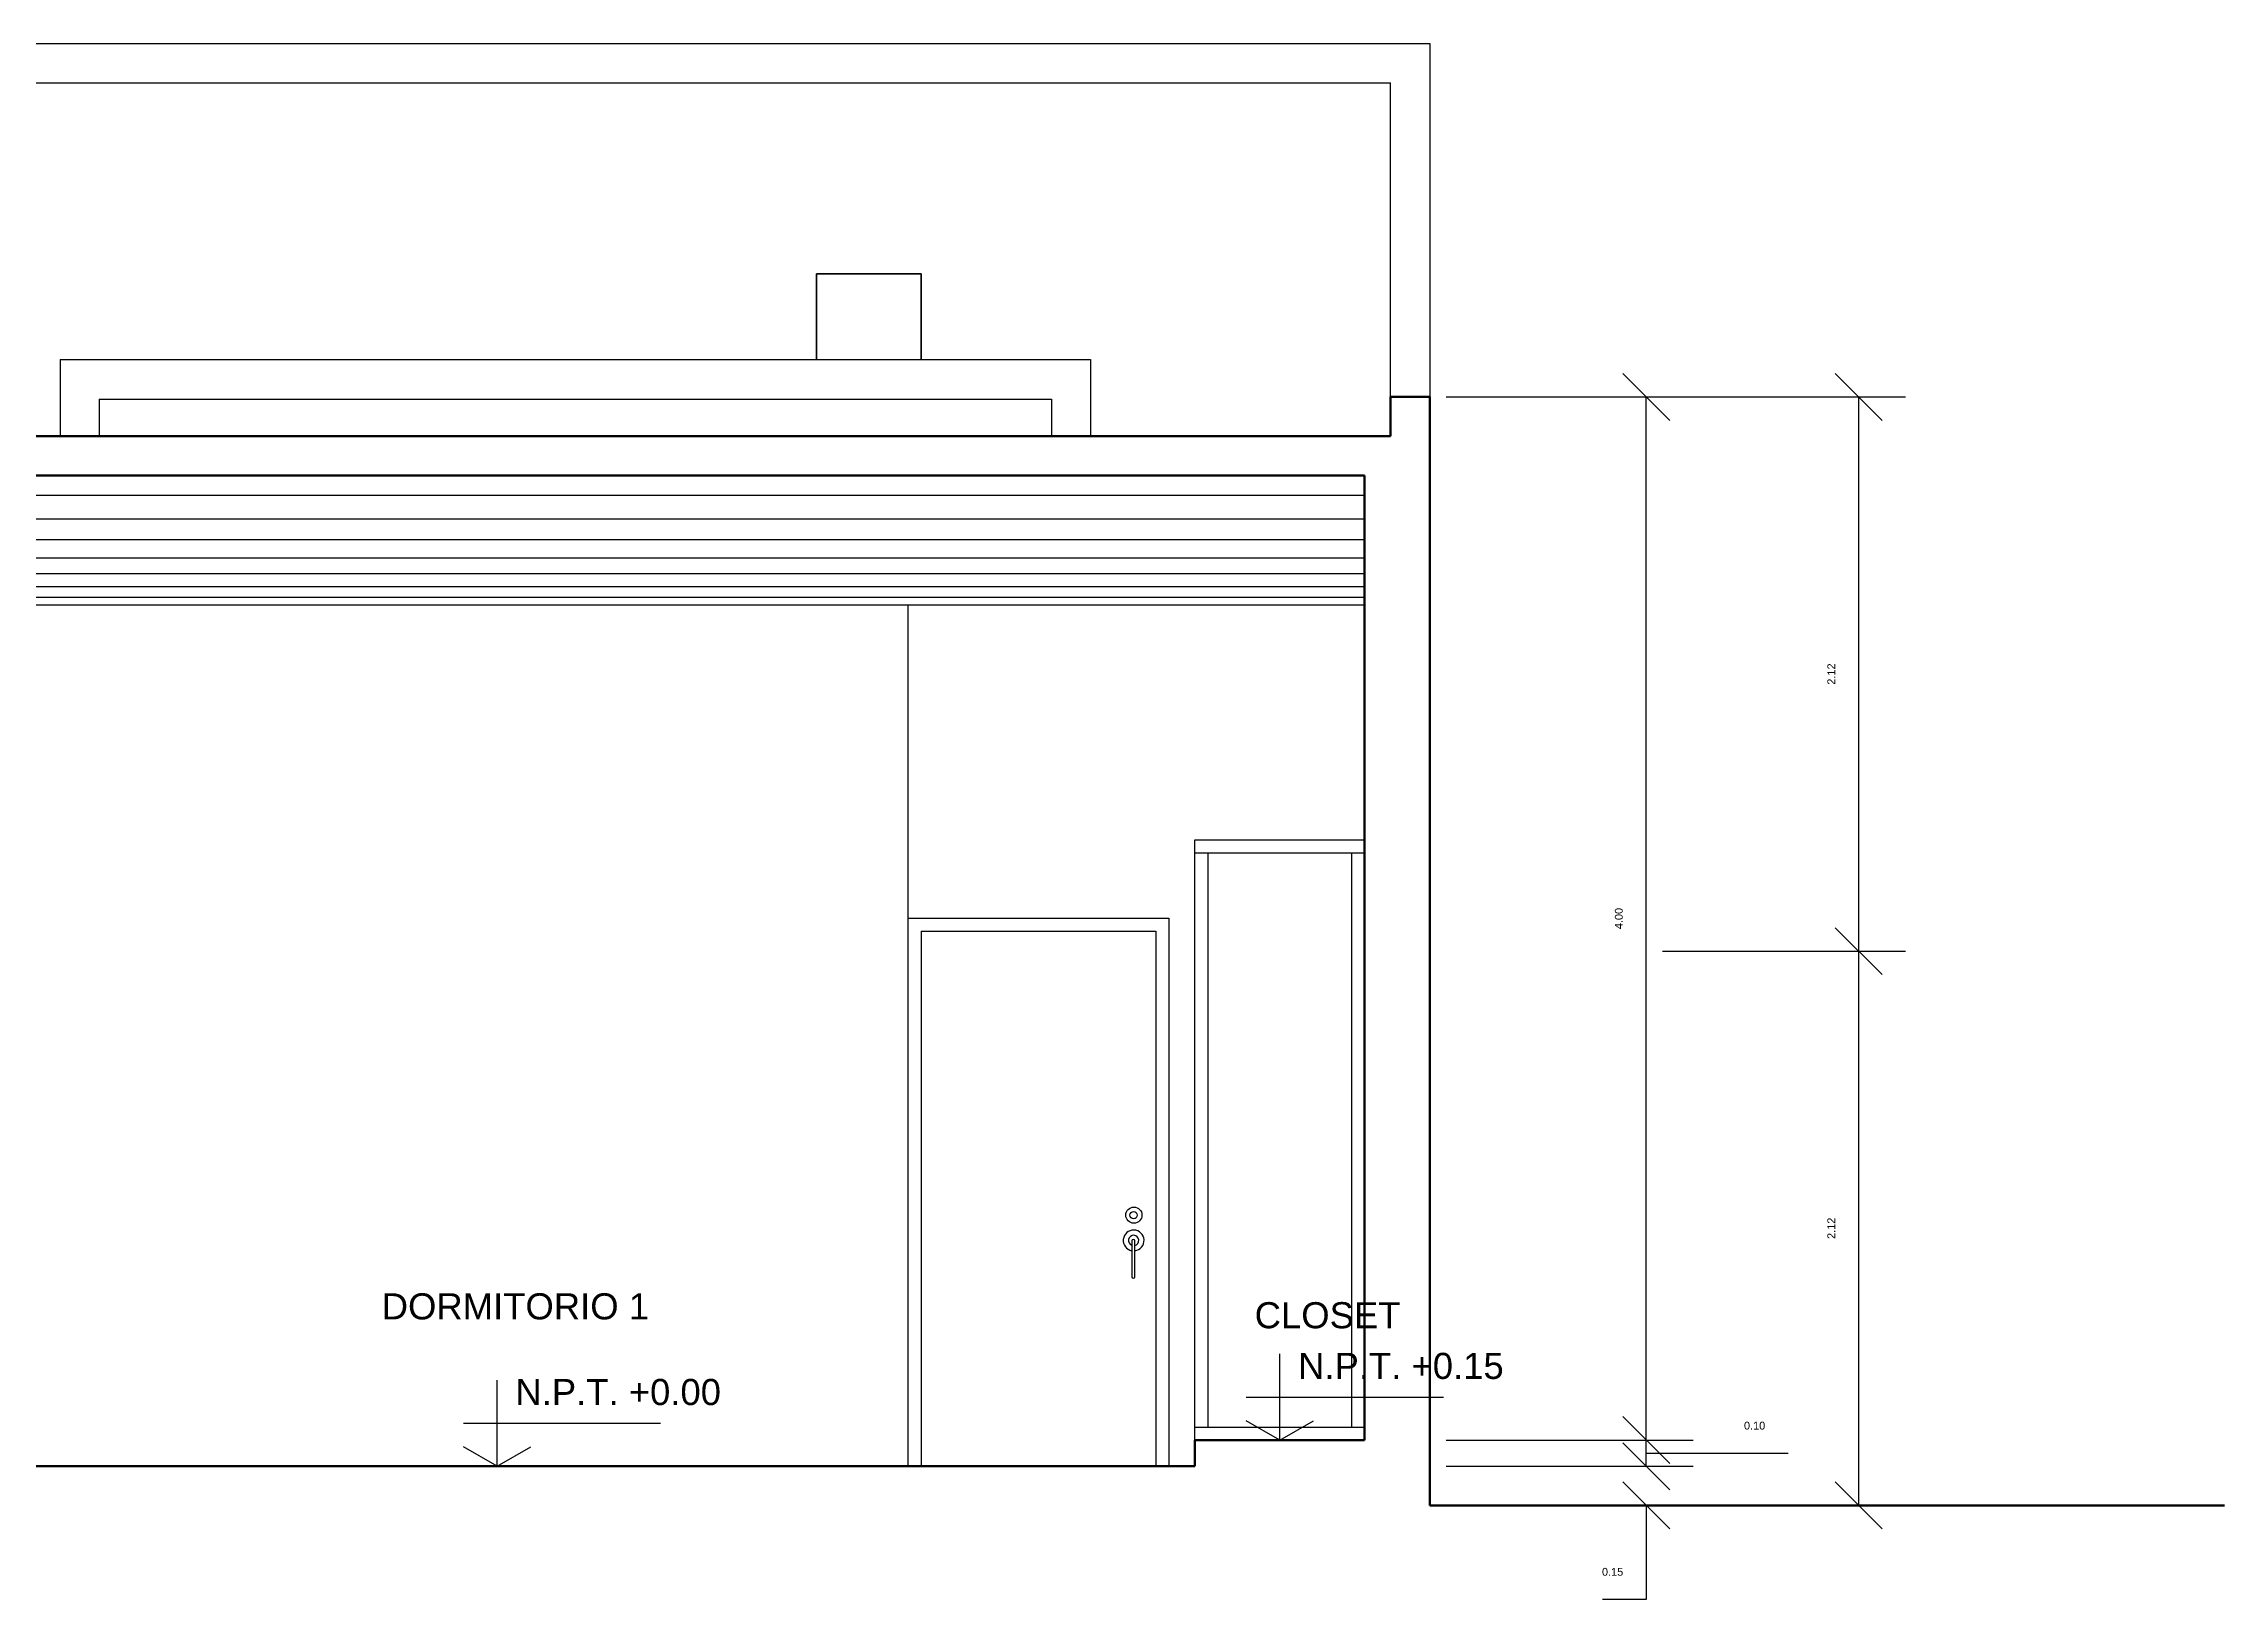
# Model space of a CAD drawing. Header units: millimetres. Extents: x 1110 to 1214, y 1038 to 1099.
# Drawn here: x 1200.29 to 1208.64, y 1042.1 to 1048.06 of the extents above; entities that cross this region are included whole.
import ezdxf

# ---------------------------------------------------------------- set-up
doc = ezdxf.new("R2010")
doc.units = ezdxf.units.MM
for name, color, linetype in [('DOOR', 33, 'Continuous'), ('MUEBLES', 253, 'Continuous'), ('PUERTAS', 35, 'Continuous')]:
    doc.layers.add(name, color=color, linetype=linetype)
for name, color, linetype, lineweight in [('ELEVACIONES', 140, 'Continuous', 30), ('muros', 150, 'Continuous', 70), ('texto de titulo', 7, 'Continuous', 40)]:
    doc.layers.add(name, color=color, linetype=linetype, lineweight=lineweight)
doc.styles.add('Annotative', font='arial.ttf')
doc.styles.add('DESCRIPCION', font='arial.ttf', dxfattribs={"height": 0.1})
doc.styles.get("Standard").update_dxf_attribs({"font": 'arial.ttf'})
doc.dimstyles.get("Standard").update_dxf_attribs({"dimtxt": 0.03, "dimasz": 0.18, "dimexe": 0.18, "dimexo": 0.0625, "dimgap": 0.09, "dimtad": 1, "dimtoh": 1, "dimzin": 0, "dimdsep": 46, "dimtxsty": 'Annotative', "dimblk": 'OBLIQUE', "dimcen": 0.09, "dimadec": 0, "dimazin": 0, "dimtfac": 1, "dimtofl": 0, "dimtmove": 0, "dimatfit": 3, "dimldrblk": 'OBLIQUE', "dimfxl": 1, "dimtolj": 1, "dimtzin": 0, "dimarcsym": 0})

# ---------------------------------------------------------------- blocks, each defined once
blk = doc.blocks.new('A$C5B13684F')
for p, q in [((0.1289, 0), (0.1289, 0.3302)), ((0, 0.1651), (0.756, 0.1651))]:
    blk.add_line(p, q)
at = {"lineweight": 30}
for q in [(0, 0.0744), (0.2579, 0.0744)]:
    blk.add_line((0.1289, 0), q, dxfattribs=at)
at = {"insert": (0.1992, 0.3344), "char_height": 0.1, "attachment_point": 1, "style": 'DESCRIPCION'}
blk.add_mtext_dynamic_manual_height_columns('N.P.T. +0.00', width=0.784102, gutter_width=0.5, heights=[0], dxfattribs=at)
blk = doc.blocks.new('A$C630719DE')
at = {"layer": 'PUERTAS'}
for p, q in [((0.0326, 0.143), (0.0326, 0.006)), ((0.0446, 0.006), (0.0446, 0.143))]:
    blk.add_line(p, q, dxfattribs=at)
for centre, radius in [((0.0406, 0.242), 0.031), ((0.0396, 0.2417), 0.014)]:
    blk.add_circle(centre, radius, dxfattribs=at)
for centre, radius, start, end in [((0.0396, 0.145), 0.0398, 277.21483, 259.87326), ((0.0396, 0.145), 0.0198, 284.61789, 249.30947), ((0.0386, 0.143), 0.006, 0, 180), ((0.0386, 0.006), 0.006, 180, 0)]:
    blk.add_arc(centre, radius, start, end, dxfattribs=at)
blk = doc.blocks.new('*D37')
at = {"color": 0, "lineweight": -2}
for p, q in [((1205.6613, 1042.7103), (1206.6086, 1042.7103)), ((1206.4286, 1042.6103), (1206.4286, 1042.7103)), ((1206.4286, 1042.6603), (1206.7149, 1042.6603)), ((1206.7149, 1042.6603), (1206.9727, 1042.6603)), ((1205.6613, 1042.6103), (1206.6086, 1042.6103))]:
    blk.add_line(p, q, dxfattribs=at)
at = {"layer": 'Defpoints', "color": 0}
for p in [(1205.5988, 1042.7103), (1206.4286, 1042.7103), (1205.5988, 1042.6103)]:
    blk.add_point(p, dxfattribs=at)
at = {"color": 0, "insert": (1206.8438, 1042.7656), "char_height": 0.03, "attachment_point": 5, "style": 'Annotative'}
blk.add_mtext('\\A1;0.10', dxfattribs=at)
blk = doc.blocks.new('_Oblique')
at = {"color": 0, "linetype": 'ByBlock', "lineweight": -2}
blk.add_line((-0.5, -0.5), (0.5, 0.5), dxfattribs=at)
blk = doc.blocks.new('*D38')
at = {"color": 0, "lineweight": -2}
for p, q in [((1205.6613, 1046.7067), (1206.6086, 1046.7067)), ((1206.4286, 1042.7103), (1206.4286, 1046.7067)), ((1205.7238, 1042.7103), (1206.6086, 1042.7103))]:
    blk.add_line(p, q, dxfattribs=at)
at = {"layer": 'Defpoints', "color": 0}
for p in [(1205.5988, 1046.7067), (1206.4286, 1046.7067), (1205.6613, 1042.7103)]:
    blk.add_point(p, dxfattribs=at)
at = {"color": 0, "lineweight": -2, "xscale": 0.18, "yscale": 0.18, "zscale": 0.18}
for p, rotation in [((1206.4286, 1046.7067), 90), ((1206.4286, 1042.7103), 270)]:
    blk.add_blockref('_Oblique', p, dxfattribs=dict(at, rotation=rotation))
at = {"color": 0, "insert": (1206.3233, 1044.7085), "char_height": 0.03, "attachment_point": 5, "rotation": 90, "style": 'Annotative'}
blk.add_mtext('\\A1;4.00', dxfattribs=at)
blk = doc.blocks.new('*D39')
at = {"color": 0, "lineweight": -2}
for p, q in [((1206.4911, 1044.5835), (1207.4227, 1044.5835)), ((1207.2427, 1042.4603), (1207.2427, 1044.5835)), ((1206.4911, 1042.4603), (1207.4227, 1042.4603))]:
    blk.add_line(p, q, dxfattribs=at)
at = {"layer": 'Defpoints', "color": 0}
for p in [(1206.4286, 1044.5835), (1207.2427, 1044.5835), (1206.4286, 1042.4603)]:
    blk.add_point(p, dxfattribs=at)
at = {"color": 0, "lineweight": -2, "xscale": 0.18, "yscale": 0.18, "zscale": 0.18}
for p, rotation in [((1207.2427, 1044.5835), 90), ((1207.2427, 1042.4603), 270)]:
    blk.add_blockref('_Oblique', p, dxfattribs=dict(at, rotation=rotation))
at = {"color": 0, "insert": (1207.1377, 1043.5219), "char_height": 0.03, "attachment_point": 5, "rotation": 90, "style": 'Annotative'}
blk.add_mtext('\\A1;2.12', dxfattribs=at)
blk = doc.blocks.new('*D40')
at = {"color": 0, "lineweight": -2}
for p, q in [((1206.4911, 1046.7067), (1207.4227, 1046.7067)), ((1207.2427, 1044.5835), (1207.2427, 1046.7067)), ((1206.4911, 1044.5835), (1207.4227, 1044.5835))]:
    blk.add_line(p, q, dxfattribs=at)
at = {"layer": 'Defpoints', "color": 0}
for p in [(1206.4286, 1046.7067), (1207.2427, 1046.7067), (1206.4286, 1044.5835)]:
    blk.add_point(p, dxfattribs=at)
at = {"color": 0, "lineweight": -2, "xscale": 0.18, "yscale": 0.18, "zscale": 0.18}
for p, rotation in [((1207.2427, 1046.7067), 90), ((1207.2427, 1044.5835), 270)]:
    blk.add_blockref('_Oblique', p, dxfattribs=dict(at, rotation=rotation))
at = {"color": 0, "insert": (1207.1377, 1045.6451), "char_height": 0.03, "attachment_point": 5, "rotation": 90, "style": 'Annotative'}
blk.add_mtext('\\A1;2.12', dxfattribs=at)
blk = doc.blocks.new('*D165')
at = {"color": 0, "lineweight": -2}
for p, q in [((1206.4286, 1042.6103), (1206.4286, 1042.7903)), ((1205.6613, 1042.6103), (1206.6086, 1042.6103)), ((1205.6613, 1042.4603), (1206.6086, 1042.4603)), ((1206.4286, 1042.4603), (1206.4286, 1042.1003)), ((1206.4286, 1042.1003), (1206.2605, 1042.1003))]:
    blk.add_line(p, q, dxfattribs=at)
at = {"layer": 'Defpoints', "color": 0}
for p in [(1205.5988, 1042.6103), (1205.5988, 1042.4603), (1206.4286, 1042.4603)]:
    blk.add_point(p, dxfattribs=at)
at = {"color": 0, "lineweight": -2, "xscale": 0.18, "yscale": 0.18, "zscale": 0.18}
for p, rotation in [((1206.4286, 1042.6103), 270), ((1206.4286, 1042.4603), 90)]:
    blk.add_blockref('_Oblique', p, dxfattribs=dict(at, rotation=rotation))
at = {"color": 0, "insert": (1206.2995, 1042.2056), "char_height": 0.03, "attachment_point": 5, "style": 'Annotative'}
blk.add_mtext('\\A1;0.15', dxfattribs=at)

msp = doc.modelspace()

# ---------------------------------------------------------------- linework, layer by layer
at = {"color": 0}
for p, q in [((1200.3488, 1046.8503), (1200.3488, 1046.556)), ((1200.3488, 1046.8503), (1204.2988, 1046.8503)), ((1204.2988, 1046.8503), (1204.2988, 1046.556)), ((1200.4988, 1046.698), (1204.1488, 1046.698)), ((1200.4988, 1046.698), (1200.4988, 1046.556)), ((1204.1488, 1046.698), (1204.1488, 1046.556)), ((1203.5988, 1045.9103), (1203.5988, 1042.6103)), ((1204.6988, 1045.0103), (1205.3488, 1045.0103)), ((1204.6988, 1042.7103), (1204.6988, 1045.0103)), ((1204.6988, 1044.9603), (1205.3488, 1044.9603)), ((1204.7488, 1042.7603), (1204.7488, 1044.9603)), ((1205.2988, 1044.9603), (1205.2988, 1042.7603)), ((1204.6988, 1042.7603), (1205.3488, 1042.7603))]:
    msp.add_line(p, q, dxfattribs=at)
at = {"color": 1}
for p, q in [((1199.3488, 1046.3303), (1205.3488, 1046.3303)), ((1199.3488, 1046.2403), (1205.3488, 1046.2403)), ((1199.3488, 1046.1603), (1205.3488, 1046.1603)), ((1199.3488, 1046.0903), (1205.3488, 1046.0903)), ((1199.3488, 1046.0303), (1205.3488, 1046.0303)), ((1199.3488, 1045.9803), (1205.3488, 1045.9803)), ((1199.3488, 1045.9403), (1205.3488, 1045.9403)), ((1199.3488, 1045.9103), (1205.3488, 1045.9103))]:
    msp.add_line(p, q, dxfattribs=at)
for p, q in [((1205.0238, 1042.7103), (1205.0238, 1043.0404)), ((1204.8949, 1042.8754), (1205.6509, 1042.8754))]:
    msp.add_line(p, q)
at = {"lineweight": 30}
for q in [(1204.8949, 1042.7847), (1205.1527, 1042.7847)]:
    msp.add_line((1205.0238, 1042.7103), q, dxfattribs=at)
at = {"lineweight": 100}
for p, q in [((1199.3488, 1042.6103), (1204.6988, 1042.6103)), ((1205.5988, 1042.4603), (1208.6444, 1042.4603))]:
    msp.add_line(p, q, dxfattribs=at)
at = {"layer": 'ELEVACIONES', "lineweight": 35}
for p, q in [((1203.2488, 1047.1789), (1203.6488, 1047.1789)), ((1203.2488, 1047.1789), (1203.2488, 1046.8503)), ((1203.6488, 1047.1789), (1203.6488, 1046.8503))]:
    msp.add_line(p, q, dxfattribs=at)
at = {"layer": 'MUEBLES'}
for p, q in [((1199.0988, 1048.0603), (1205.5988, 1048.0603)), ((1205.5988, 1048.0603), (1205.5988, 1046.7067)), ((1199.2488, 1047.9103), (1205.4488, 1047.9103)), ((1205.4488, 1046.7067), (1205.4488, 1047.9103)), ((1203.5988, 1044.7103), (1204.5988, 1044.7103)), ((1203.6488, 1044.6603), (1203.6488, 1042.6103)), ((1203.6488, 1044.6603), (1204.5488, 1044.6603)), ((1204.5488, 1044.6603), (1204.5488, 1042.6103)), ((1204.5988, 1044.7103), (1204.5988, 1042.6103))]:
    msp.add_line(p, q, dxfattribs=at)
at = {"layer": 'muros', "color": 5}
for p, q in [((1205.4488, 1046.7067), (1205.5988, 1046.7067)), ((1205.4488, 1046.7067), (1205.4488, 1046.556)), ((1205.5988, 1046.7067), (1205.5988, 1042.4603)), ((1199.2488, 1046.556), (1205.4488, 1046.556)), ((1199.3488, 1046.4053), (1205.3488, 1046.4053)), ((1205.3488, 1046.4053), (1205.3488, 1042.7103)), ((1204.6988, 1042.7103), (1204.6988, 1042.6103)), ((1204.6988, 1042.7103), (1205.3488, 1042.7103))]:
    msp.add_line(p, q, dxfattribs=at)

# ---------------------------------------------------------------- block references
at = {"color": 4}
msp.add_blockref('A$C5B13684F', (1201.8949, 1042.6103), dxfattribs=at)
at = {"layer": 'DOOR'}
msp.add_blockref('A$C630719DE', (1204.4241, 1043.3303), dxfattribs=at)

# ---------------------------------------------------------------- texts
at = {"insert": (1205.0941, 1043.0447), "char_height": 0.1, "attachment_point": 1, "style": 'DESCRIPCION'}
msp.add_mtext_dynamic_manual_height_columns('N.P.T. +0.15', width=0.784102, gutter_width=0.5, heights=[0], dxfattribs=at)
at = {"layer": 'texto de titulo', "char_height": 0.1, "attachment_point": 1}
for s, insert in [('DORMITORIO 1', (1201.5818, 1043.2729)), ('CLOSET', (1204.9276, 1043.2388))]:
    msp.add_mtext_dynamic_manual_height_columns(s, width=1.016346, gutter_width=0.5, heights=[0], dxfattribs=dict(at, insert=insert))

# ---------------------------------------------------------------- dimensions: what is measured, and where the dimension line sits
at = {"color": 0}
for base, p1, p2, picture, middle in [((1206.4286, 1046.7067), (1205.6613, 1042.7103), (1205.5988, 1046.7067), '*D38', (1206.3233, 1044.7085)), ((1207.2427, 1046.7067), (1206.4286, 1044.5835), (1206.4286, 1046.7067), '*D40', (1207.1377, 1045.6451)), ((1206.4286, 1042.7103), (1205.5988, 1042.6103), (1205.5988, 1042.7103), '*D37', (1206.8049, 1042.7656))]:
    dim = msp.add_linear_dim(base=base, p1=p1, p2=p2, angle=90, dimstyle='Standard', override={"dimtmove": 1}, dxfattribs=at)
    dim.commit()
    dim.dimension.update_dxf_attribs({"geometry": picture, "text_midpoint": middle})
for base, p1, p2, picture, middle in [((1207.2427, 1044.5835), (1206.4286, 1042.4603), (1206.4286, 1044.5835), '*D39', (1207.1377, 1043.5219)), ((1206.4286, 1042.4603), (1205.5988, 1042.6103), (1205.5988, 1042.4603), '*D165', (1206.2995, 1042.2056))]:
    dim = msp.add_linear_dim(base=base, p1=p1, p2=p2, angle=90, dimstyle='Standard', dxfattribs=at)
    dim.commit()
    dim.dimension.update_dxf_attribs({"geometry": picture, "text_midpoint": middle})

doc.saveas('drawing.dxf')
